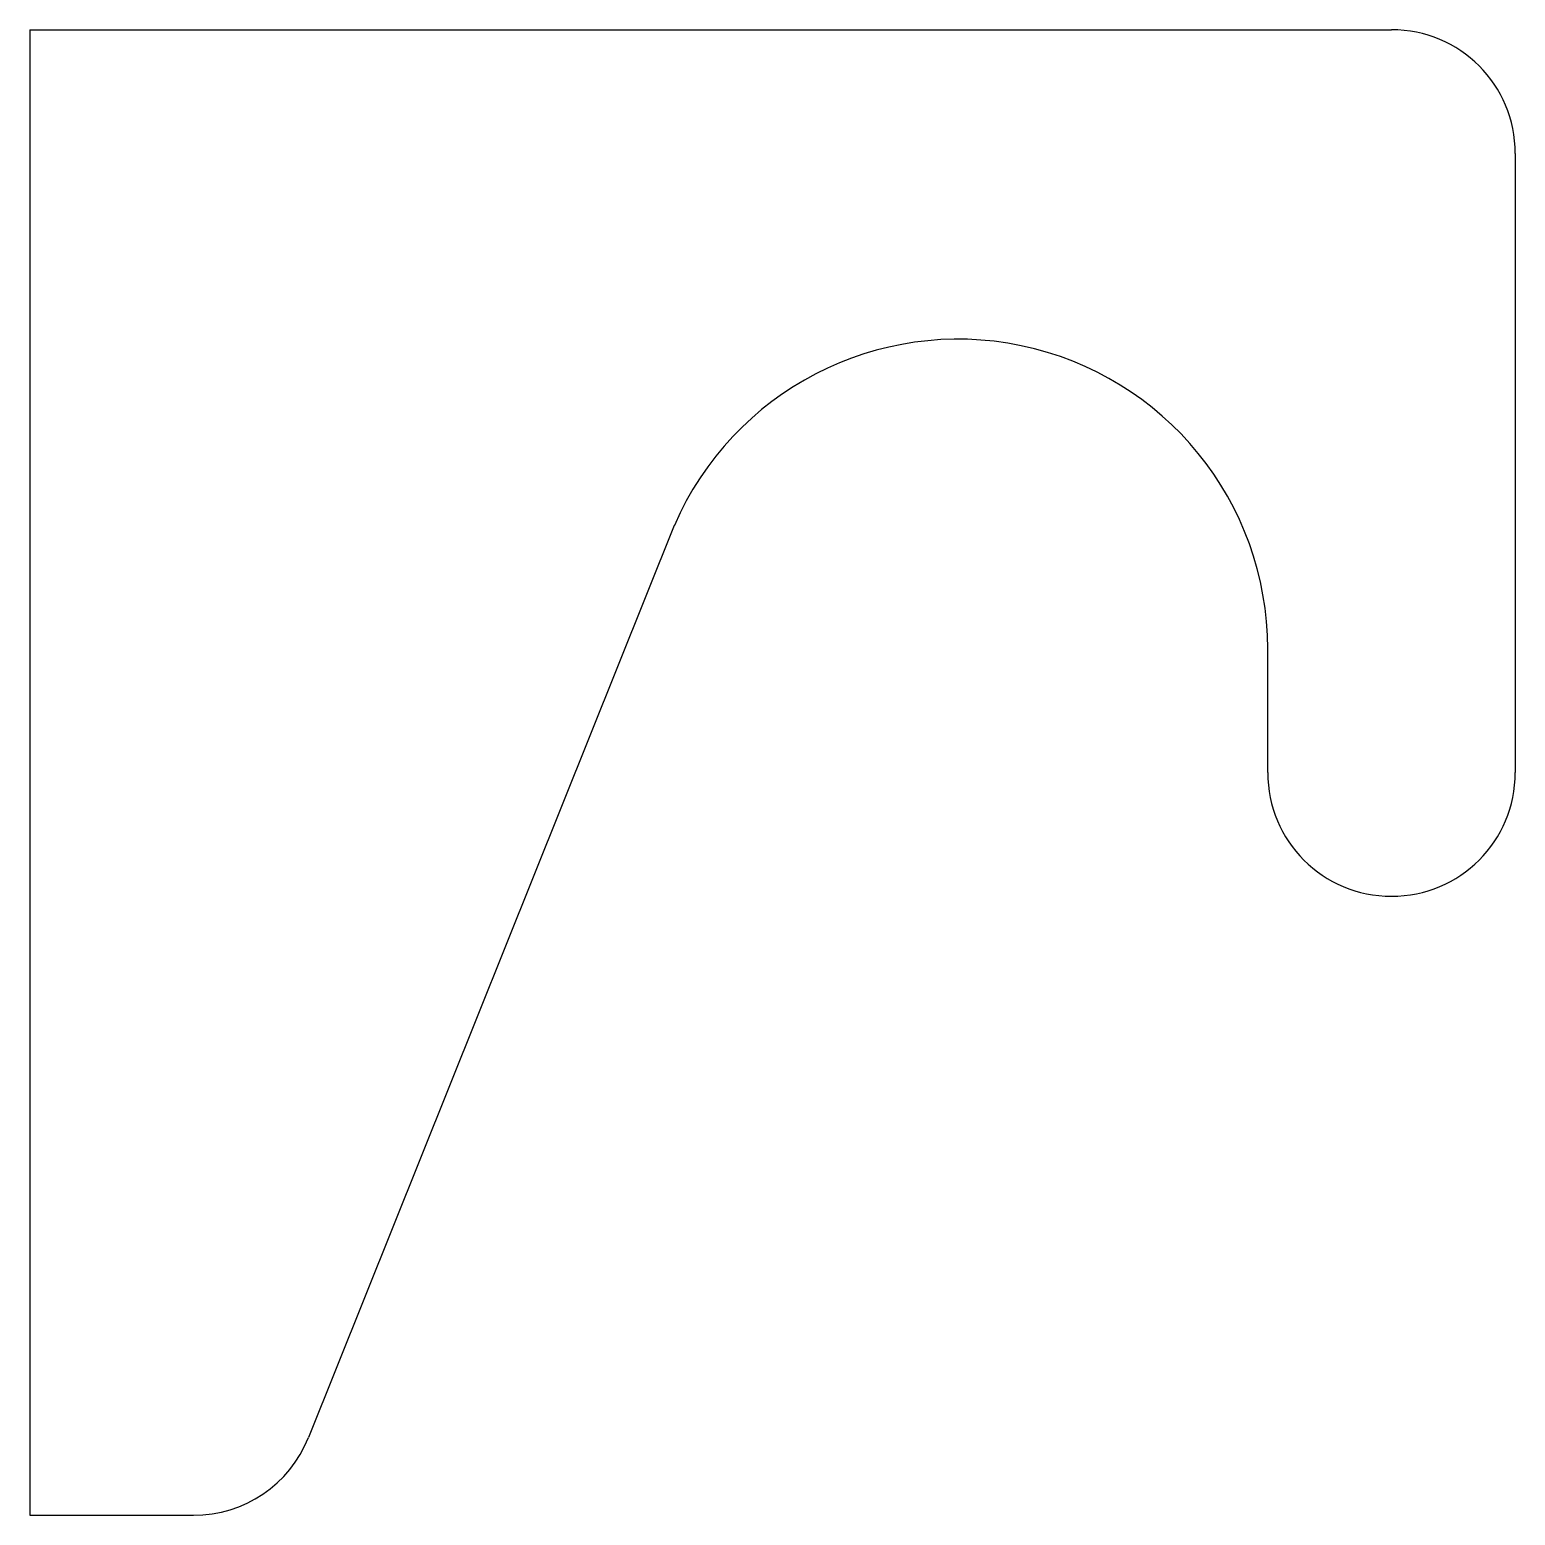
# Model space of a CAD drawing. Header units: millimetres. Extents: x 104833 to 218395, y -330386 to -125668.
# Drawn here: x 211455.7 to 211515.7, y -278007.1 to -277947.1 of the extents above.
import ezdxf

# ---------------------------------------------------------------- set-up
doc = ezdxf.new("R2010")
doc.units = ezdxf.units.MM
doc.header["$LTSCALE"] = 13
doc.layers.add('标注、文本', color=3, linetype='Continuous', lineweight=25)
doc.layers.add('粗实线', color=4, linetype='Continuous')

msp = doc.modelspace()

# ---------------------------------------------------------------- linework, layer by layer
at = {"layer": '标注、文本'}
msp.add_line((211455.702, -277947.097), (211455.702, -278007.097), dxfattribs=at)
at = {"layer": '粗实线', "ltscale": 2}
for p, q in [((211455.702, -277947.097), (211510.702, -277947.097)), ((211515.702, -277952.097), (211515.702, -277977.097)), ((211481.737, -277967.116), (211466.961, -278003.958)), ((211505.702, -277977.097), (211505.702, -277972.097)), ((211510.702, -277982.097), (211510.702, -277982.097)), ((211455.702, -278007.097), (211462.32, -278007.097))]:
    msp.add_line(p, q, dxfattribs=at)
for centre, radius, start, end in [((211510.702, -277952.097), 5, 0, 90), ((211493.202, -277972.097), 12.5, 0, 156.51716), ((211510.702, -277977.097), 5, 180, 270), ((211510.702, -277977.097), 5, 270, 0), ((211462.32, -278002.097), 5, 270, 338.14563)]:
    msp.add_arc(centre, radius, start, end, dxfattribs=at)

doc.saveas('drawing.dxf')
